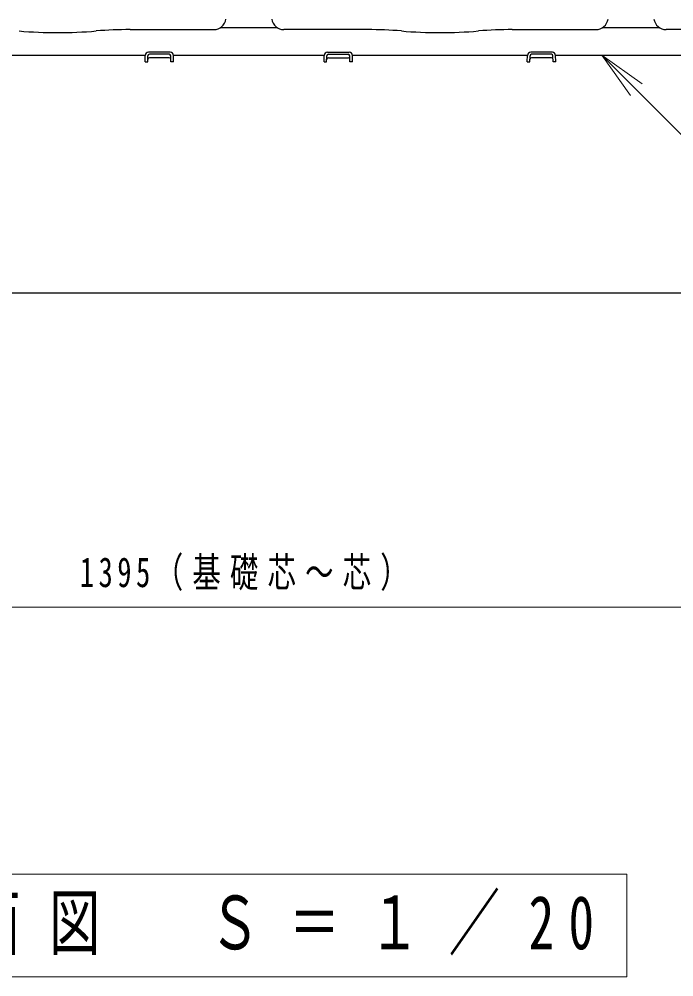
# Model space of a CAD drawing. Units: millimetres on the paper, scale 1:20. Extents: x -365 to 12, y -40 to 257.
# Drawn here: x -278.7 to -238.4, y 57.1 to 116 of the extents above; entities that cross this region are included whole.
import ezdxf

# ---------------------------------------------------------------- set-up
doc = ezdxf.new("R2010")
doc.units = ezdxf.units.MM
doc.layers.add('LY_1', color=7, linetype='Continuous', lineweight=25)
doc.styles.add('ＭＳ ゴシック', font='')
doc.styles.get('ＭＳ ゴシック').set_extended_font_data('MS Gothic')

# ---------------------------------------------------------------- blocks, each defined once
blk = doc.blocks.new('open_arrow')
at = {"color": 0, "linetype": 'Continuous', "lineweight": -2}
blk.add_lwpolyline([(7.5, 1.25), (0, 0), (7.5, -1.25)], dxfattribs=at)

msp = doc.modelspace()

# ---------------------------------------------------------------- linework, layer by layer
at = {"layer": 'LY_1'}
for p, q in [((-271.85, 115.326), (-266.7, 115.326)), ((-257.246, 115.326), (-262.396, 115.326)), ((-248.35, 115.326), (-243.2, 115.326)), ((-233.746, 115.326), (-238.896, 115.326)), ((-270.926, 113.346), (-270.915, 113.752)), ((-270.766, 113.342), (-270.756, 113.711)), ((-269.385, 113.934), (-270.716, 113.934)), ((-269.439, 113.592), (-270.662, 113.592)), ((-269.445, 113.808), (-270.656, 113.808)), ((-269.336, 113.342), (-269.345, 113.711)), ((-269.176, 113.346), (-269.186, 113.752)), ((-259.921, 113.346), (-259.91, 113.752)), ((-259.761, 113.342), (-259.751, 113.711)), ((-259.711, 113.934), (-258.381, 113.934)), ((-259.657, 113.592), (-258.435, 113.592)), ((-259.651, 113.808), (-258.44, 113.808)), ((-258.331, 113.342), (-258.34, 113.711)), ((-258.171, 113.346), (-258.181, 113.752)), ((-247.426, 113.346), (-247.415, 113.752)), ((-247.266, 113.342), (-247.256, 113.711)), ((-245.885, 113.934), (-247.216, 113.934)), ((-245.939, 113.592), (-247.162, 113.592)), ((-245.945, 113.808), (-247.156, 113.808)), ((-245.836, 113.342), (-245.845, 113.711)), ((-245.676, 113.346), (-245.686, 113.752)), ((-270.926, 113.342), (-270.766, 113.342)), ((-269.176, 113.342), (-269.336, 113.342)), ((-259.921, 113.342), (-259.761, 113.342)), ((-258.171, 113.342), (-258.331, 113.342)), ((-247.426, 113.342), (-247.266, 113.342)), ((-245.676, 113.342), (-245.836, 113.342)), ((-295.673, 99.143), (-233.423, 99.143))]:
    msp.add_line(p, q, dxfattribs=at)
at = {"layer": 'LY_1', "color": 32}
for p, q in [((-266.284, 115.452), (-262.812, 115.452)), ((-242.785, 115.452), (-239.312, 115.452)), ((-281.681, 113.752), (-270.915, 113.752)), ((-269.186, 113.752), (-259.91, 113.752)), ((-258.181, 113.752), (-247.415, 113.752)), ((-245.686, 113.752), (-236.41, 113.752))]:
    msp.add_line(p, q, dxfattribs=at)
at = {"layer": 'LY_1', "lineweight": 13}
for p, q in [((-242.841, 113.752), (-217, 87.911)), ((-229.673, 79.835), (-299.423, 79.835)), ((-241.298, 63.43), (-287.798, 63.43)), ((-241.298, 57.13), (-241.298, 63.43)), ((-287.798, 57.13), (-241.298, 57.13))]:
    msp.add_line(p, q, dxfattribs=at)
at = {"layer": 'LY_1'}
for centre, radius, start, end in [((-266.7, 116.076), 0.75, 270, 351.60798), ((-262.396, 116.076), 0.75, 188.39202, 270), ((-243.2, 116.076), 0.75, 270, 351.60798), ((-238.896, 116.076), 0.75, 188.39202, 270), ((-271.85, 90.326), 25, 90.00001, 94.76491), ((-257.246, 90.326), 25, 85.23509, 89.99999), ((-248.35, 90.326), 25, 90.00001, 94.76491), ((-276.298, 143.684), 28.543, 265.23494, 274.76502), ((-252.798, 143.684), 28.543, 265.23494, 274.76502), ((-270.716, 113.734), 0.2, 90.00002, 178.56125), ((-270.662, 113.492), 0.1, 90.00002, 178.56124), ((-270.656, 113.708), 0.1, 90.00002, 178.56125), ((-269.445, 113.708), 0.1, 1.43873, 89.99996), ((-269.439, 113.492), 0.1, 1.43873, 89.99996), ((-269.385, 113.734), 0.2, 1.43873, 90.00002), ((-259.711, 113.734), 0.2, 89.99998, 178.56127), ((-259.657, 113.492), 0.1, 90.00004, 178.56127), ((-259.651, 113.708), 0.1, 90.00004, 178.56127), ((-258.44, 113.708), 0.1, 1.43875, 89.99998), ((-258.435, 113.492), 0.1, 1.43876, 89.99998), ((-258.381, 113.734), 0.2, 1.43875, 89.99998), ((-247.216, 113.734), 0.2, 90.00002, 178.56125), ((-247.162, 113.492), 0.1, 90.00002, 178.56124), ((-247.156, 113.708), 0.1, 90.00002, 178.56125), ((-245.945, 113.708), 0.1, 1.43873, 89.99996), ((-245.939, 113.492), 0.1, 1.43873, 89.99996), ((-245.885, 113.734), 0.2, 1.43873, 90.00002)]:
    msp.add_arc(centre, radius, start, end, dxfattribs=at)

# ---------------------------------------------------------------- block references
at = {"layer": 'LY_1', "lineweight": 13, "xscale": 0.4, "yscale": 0.4, "rotation": 315}
msp.add_blockref('open_arrow', (-242.841, 113.752), dxfattribs=at)

# ---------------------------------------------------------------- texts
at = {"layer": 'LY_1', "style": 'ＭＳ ゴシック'}
for s, insert, char_height, attachment_point in [('\\T1.32;\\W0.7;1395（基礎芯～芯）', (-264.548, 80.835), 1.833, 8), ('\\T1.56;\\W0.7;正面図\u3000Ｓ＝１／20', (-264.548, 60.28), 3.299, 5)]:
    msp.add_mtext(s, dxfattribs=dict(at, insert=insert, char_height=char_height, attachment_point=attachment_point))

doc.saveas('drawing.dxf')
